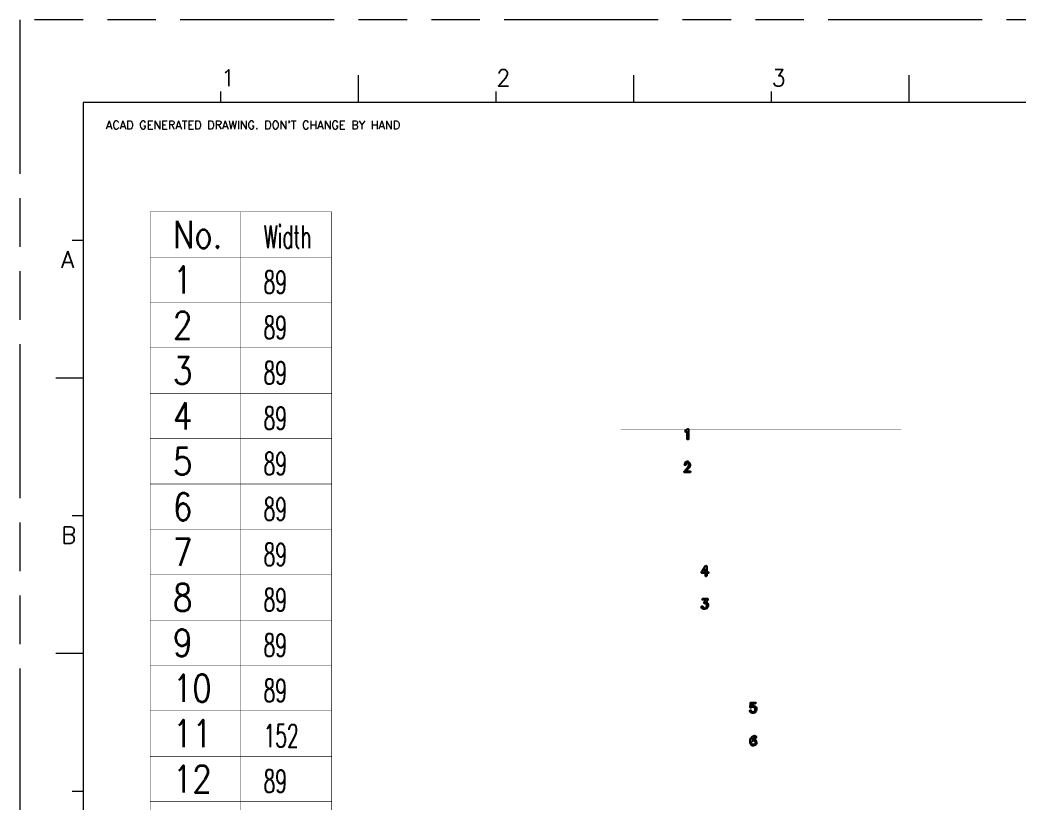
# Model space of a CAD drawing. Extents: x 726 to 4747, y 139 to 441.
# Drawn here: x 4607.5 to 4669.1, y 392.9 to 441.2 of the extents above; entities that cross this region are included whole.
import ezdxf

# ---------------------------------------------------------------- set-up
doc = ezdxf.new("R2010")
doc.units = 0
doc.linetypes.add('PHANTOM', pattern=[29.5, 9.5, -1.5, 3, -1.5, 3, -1.5, 9.5])
doc.layers.get('0').update_dxf_attribs({"lineweight": 5})
doc.layers.add('0PAPERF', color=2, linetype='PHANTOM', lineweight=5, plot=False)
for name, color, linetype in [('a_area', 7, 'Continuous'), ('biaozhu3', 10, 'Continuous'), ('d_area', 4, 'Continuous')]:
    doc.layers.add(name, color=color, linetype=linetype)
doc.styles.add('SIMPLEX', font='simplex.shx')
doc.styles.get("Standard").update_dxf_attribs({"font": 'txt.shx'})

# ---------------------------------------------------------------- blocks, each defined once
blk = doc.blocks.new('PAD_R4')
at = {"layer": 'd_area', "const_width": 0.5}
blk.add_lwpolyline([(0.25, 0, 1), (-0.25, 0, 1)], format="xyb", close=True, dxfattribs=at)
blk = doc.blocks.new('PAD_R7')
at = {"layer": 'a_area', "const_width": 0.5}
blk.add_lwpolyline([(0.25, 0, 1), (-0.25, 0, 1)], format="xyb", close=True, dxfattribs=at)

msp = doc.modelspace()

# ---------------------------------------------------------------- linework, layer by layer
for p, q in [((4628.374, 436.072), (4628.374, 437.772)), ((4645.369, 436.072), (4645.369, 437.772)), ((4662.364, 436.072), (4662.364, 437.772)), ((4619.877, 436.072), (4619.877, 436.752)), ((4636.872, 436.072), (4636.872, 436.752)), ((4653.867, 436.072), (4653.867, 436.752)), ((4742.58, 436.072), (4611.379, 436.072)), ((4611.379, 436.072), (4611.379, 345.32)), ((4611.379, 427.575), (4610.7, 427.575)), ((4611.379, 419.078), (4609.68, 419.078)), ((4611.379, 410.58), (4610.7, 410.58)), ((4611.379, 402.083), (4609.68, 402.083)), ((4611.379, 393.585), (4610.7, 393.585))]:
    msp.add_line(p, q)
at = {"layer": '0PAPERF'}
for p, q in [((4607.47, 441.173), (4607.47, 342.601)), ((4746.864, 441.173), (4607.47, 441.173))]:
    msp.add_line(p, q, dxfattribs=at)
at = {"layer": 'a_area'}
for p, q in [((4649.777, 407.322), (4649.655, 407.123)), ((4649.565, 404.895), (4649.541, 404.95))]:
    msp.add_line(p, q, dxfattribs=at)
at = {"layer": 'a_area', "linetype": 'Continuous', "const_width": 0.00167}
for points in [[(4644.558, 393.655), (4644.558, 419.173), (4661.869, 419.173), (4661.869, 393.655), (4644.558, 393.655), (4644.558, 394.897), (4661.869, 394.897), (4661.869, 393.655)], [(4644.558, 417.264), (4644.558, 419.173), (4661.869, 419.173), (4661.869, 417.264)], [(4644.558, 415.166), (4644.558, 415.908), (4661.869, 415.908), (4661.869, 415.166)], [(4644.558, 413.135), (4644.558, 413.876), (4661.869, 413.876), (4661.869, 413.135)], [(4644.558, 406.724), (4644.558, 407.465), (4661.869, 407.465), (4661.869, 406.724)], [(4644.558, 404.693), (4644.558, 405.434), (4661.869, 405.434), (4661.869, 404.693)], [(4644.558, 398.282), (4644.558, 399.023), (4661.869, 399.023), (4661.869, 398.282)], [(4644.558, 396.251), (4644.558, 396.992), (4661.869, 396.992), (4661.869, 396.251)]]:
    msp.add_lwpolyline(points, close=True, dxfattribs=at)
at = {"layer": 'a_area', "linetype": 'Continuous'}
for points in [[(4648.597, 415.861), (4648.664, 415.939, -0.70035), (4648.738, 415.912), (4648.738, 415.329, -1), (4648.654, 415.329), (4648.654, 415.799)], [(4648.654, 415.799, -0.067502), (4648.645, 415.793), (4648.598, 415.765)], [(4648.475, 413.325), (4648.71, 413.599, 0.341965), (4648.709, 413.839)], [(4648.709, 413.839, 0.570843), (4648.572, 413.742, -1), (4648.489, 413.742)], [(4648.742, 413.917, -0.421669), (4648.776, 413.548), (4648.597, 413.339)], [(4648.597, 413.339), (4648.84, 413.339, -1), (4648.84, 413.256), (4648.508, 413.256, -0.649857), (4648.475, 413.325)], [(4649.812, 405.397), (4649.627, 405.397, -1), (4649.627, 405.48), (4649.889, 405.48, -0.595465), (4649.924, 405.416), (4649.822, 405.258, -1.208199), (4649.565, 404.895)], [(4649.851, 404.959, 0.372811), (4649.806, 405.175), (4649.746, 405.175, -0.595465), (4649.711, 405.239), (4649.812, 405.397)], [(4649.541, 404.95, -1), (4649.618, 404.983, 0.637647), (4649.851, 404.959)], [(4652.525, 398.539, -1), (4652.602, 398.572, 0.637647), (4652.836, 398.548)], [(4652.937, 398.678, -0.755733), (4652.549, 398.484), (4652.525, 398.539)], [(4652.836, 398.548, 0.819199), (4652.619, 398.751, -0.735183), (4652.546, 398.781), (4652.57, 399.031, -0.388557), (4652.612, 399.069), (4652.849, 399.069, -1), (4652.849, 398.986), (4652.649, 398.986), (4652.637, 398.86, -0.52382), (4652.937, 398.678)], [(4652.547, 396.608, -0.389941), (4652.794, 397.035), (4652.865, 397.007, -0.205462), (4652.889, 396.984), (4652.912, 396.929)], [(4652.912, 396.929, -1.487402), (4652.819, 396.936, 0.775203), (4652.637, 396.781)], [(4652.938, 396.619, -0.780762), (4652.581, 396.469, -0.129406), (4652.572, 396.488), (4652.548, 396.599, -0.058104), (4652.547, 396.608)]]:
    msp.add_lwpolyline(points, format="xyb", dxfattribs=at)
at = {"layer": 'a_area', "linetype": 'Continuous', "const_width": 0.00167}
for points in [[(4644.558, 408.819), (4644.558, 411.781), (4645.243, 411.781), (4653.707, 411.781), (4661.869, 411.781), (4661.869, 408.819), (4653.707, 408.819)], [(4645.243, 408.819), (4644.558, 408.819)], [(4653.707, 408.819), (4645.243, 408.819)], [(4644.558, 400.377), (4644.558, 403.339), (4645.243, 403.339), (4653.707, 403.339), (4661.869, 403.339), (4661.869, 400.377), (4653.707, 400.377)], [(4645.243, 400.377), (4644.558, 400.377)], [(4653.707, 400.377), (4645.243, 400.377)]]:
    msp.add_lwpolyline(points, dxfattribs=at)
at = {"layer": 'a_area', "linetype": 'Continuous'}
msp.add_lwpolyline([(4649.545, 407.103), (4649.783, 407.491, -0.761025), (4649.86, 407.469), (4649.86, 407.123), (4649.937, 407.123, -1), (4649.937, 407.039), (4649.86, 407.039), (4649.86, 406.886, -1), (4649.777, 406.886), (4649.777, 407.039), (4649.581, 407.039, -0.589154)], format="xyb", close=True, dxfattribs=at)
msp.add_lwpolyline([(4649.655, 407.123), (4649.777, 407.123), (4649.777, 407.322)], dxfattribs=at)
at = {"layer": 'a_area'}
msp.add_circle((4652.744, 396.594), 0.126, dxfattribs=at)
for centre, radius, start, end in [((4648.577, 415.813), 0.0524, 66.85665, 293.63952), ((4648.671, 413.749), 0.182, 67.04639, 182.22761), ((4652.744, 396.619), 0.194, 0.01689, 123.45153)]:
    msp.add_arc(centre, radius, start, end, dxfattribs=at)
at = {"layer": 'biaozhu3', "linetype": 'Continuous', "const_width": 0.028}
for points in [[(4615.511, 429.34), (4615.511, 353.758)], [(4615.511, 429.34), (4626.708, 429.34)], [(4621.109, 429.34), (4621.109, 353.758)], [(4626.708, 429.34), (4626.708, 353.758)], [(4615.511, 426.541), (4626.708, 426.541)], [(4615.511, 423.742), (4626.708, 423.742)], [(4615.511, 420.942), (4626.708, 420.942)], [(4615.511, 418.143), (4626.708, 418.143)], [(4615.511, 415.344), (4626.708, 415.344)], [(4615.511, 412.544), (4626.708, 412.544)], [(4615.511, 409.745), (4626.708, 409.745)], [(4615.511, 406.946), (4626.708, 406.946)], [(4615.511, 404.146), (4626.708, 404.146)], [(4615.511, 401.347), (4626.708, 401.347)], [(4615.511, 398.547), (4626.708, 398.547)], [(4615.511, 395.748), (4626.708, 395.748)], [(4615.511, 392.949), (4626.708, 392.949)]]:
    msp.add_lwpolyline(points, dxfattribs=at)

# ---------------------------------------------------------------- block references
at = {"layer": 'a_area', "xscale": 0.001666025934693129, "yscale": 0.001666025934693129, "zscale": 1.666025934693129}
for p in [(4644.558, 408.819), (4644.558, 408.819), (4645.243, 408.819), (4645.243, 408.819), (4653.707, 408.819), (4653.707, 408.819), (4644.558, 400.377), (4644.558, 400.377), (4645.243, 400.377), (4645.243, 400.377), (4653.707, 400.377), (4653.707, 400.377)]:
    msp.add_blockref('PAD_R4', p, dxfattribs=at)
at = {"layer": 'biaozhu3', "xscale": 0.02799360000000002, "yscale": 0.02799360000000002, "zscale": 2.799360000000001}
for p in [(4615.511, 429.34), (4615.511, 429.34), (4621.109, 429.34), (4626.708, 429.34), (4626.708, 429.34), (4615.511, 426.541), (4626.708, 426.541), (4615.511, 423.742), (4626.708, 423.742), (4615.511, 420.942), (4626.708, 420.942), (4615.511, 418.143), (4626.708, 418.143), (4615.511, 415.344), (4626.708, 415.344), (4615.511, 412.544), (4626.708, 412.544), (4615.511, 409.745), (4626.708, 409.745), (4615.511, 406.946), (4626.708, 406.946), (4615.511, 404.146), (4626.708, 404.146), (4615.511, 401.347), (4626.708, 401.347), (4615.511, 398.547), (4626.708, 398.547), (4615.511, 395.748), (4626.708, 395.748), (4615.511, 392.949), (4626.708, 392.949)]:
    msp.add_blockref('PAD_R7', p, dxfattribs=at)

# ---------------------------------------------------------------- texts
at = {"style": 'SIMPLEX'}
for s, height, p in [('1', 1.02, (4619.877, 437.092)), ('2', 1.02, (4636.872, 437.092)), ('3', 1.02, (4653.867, 437.092)), ('A', 1.033, (4610.02, 425.876)), ('B', 1.033, (4610.02, 408.881))]:
    msp.add_text(s, height=height, dxfattribs=at).set_placement(p)
at = {"color": 3, "style": 'SIMPLEX'}
msp.add_text("ACAD GENERATED DRAWING. DON'T CHANGE BY HAND", height=0.50985, dxfattribs=at).set_placement((4612.779, 434.441))
at = {"layer": 'biaozhu3'}
for s, height, width, p in [('No.', 1.6796, 0.833333, (4616.91, 427.101)), ('Width', 1.3997, 0.6, (4622.509, 427.101)), ('1', 1.68, 0.833333, (4616.91, 424.302)), ('89', 1.3997, 0.6, (4622.509, 424.302)), ('2', 1.68, 0.833333, (4616.91, 421.502)), ('89', 1.3997, 0.6, (4622.509, 421.502)), ('3', 1.68, 0.833333, (4616.91, 418.703)), ('89', 1.3997, 0.6, (4622.509, 418.703)), ('4', 1.68, 0.833333, (4616.91, 415.903)), ('89', 1.3997, 0.6, (4622.509, 415.903)), ('5', 1.68, 0.833333, (4616.91, 413.104)), ('89', 1.3997, 0.6, (4622.509, 413.104)), ('6', 1.68, 0.833333, (4616.91, 410.305)), ('89', 1.3997, 0.6, (4622.509, 410.305)), ('7', 1.68, 0.833333, (4616.91, 407.505)), ('89', 1.3997, 0.6, (4622.509, 407.505)), ('8', 1.68, 0.833333, (4616.91, 404.706)), ('89', 1.3997, 0.6, (4622.509, 404.706)), ('9', 1.68, 0.833333, (4616.91, 401.907)), ('89', 1.3997, 0.6, (4622.509, 401.907)), ('10', 1.6796, 0.833333, (4616.91, 399.107)), ('89', 1.3997, 0.6, (4622.509, 399.107)), ('11', 1.6796, 0.833333, (4616.91, 396.308)), ('152', 1.3997, 0.6, (4622.509, 396.308)), ('12', 1.6796, 0.833333, (4616.91, 393.509)), ('89', 1.3997, 0.6, (4622.509, 393.509))]:
    msp.add_text(s, height=height, dxfattribs=dict(at, width=width)).set_placement(p)

doc.saveas('drawing.dxf')
